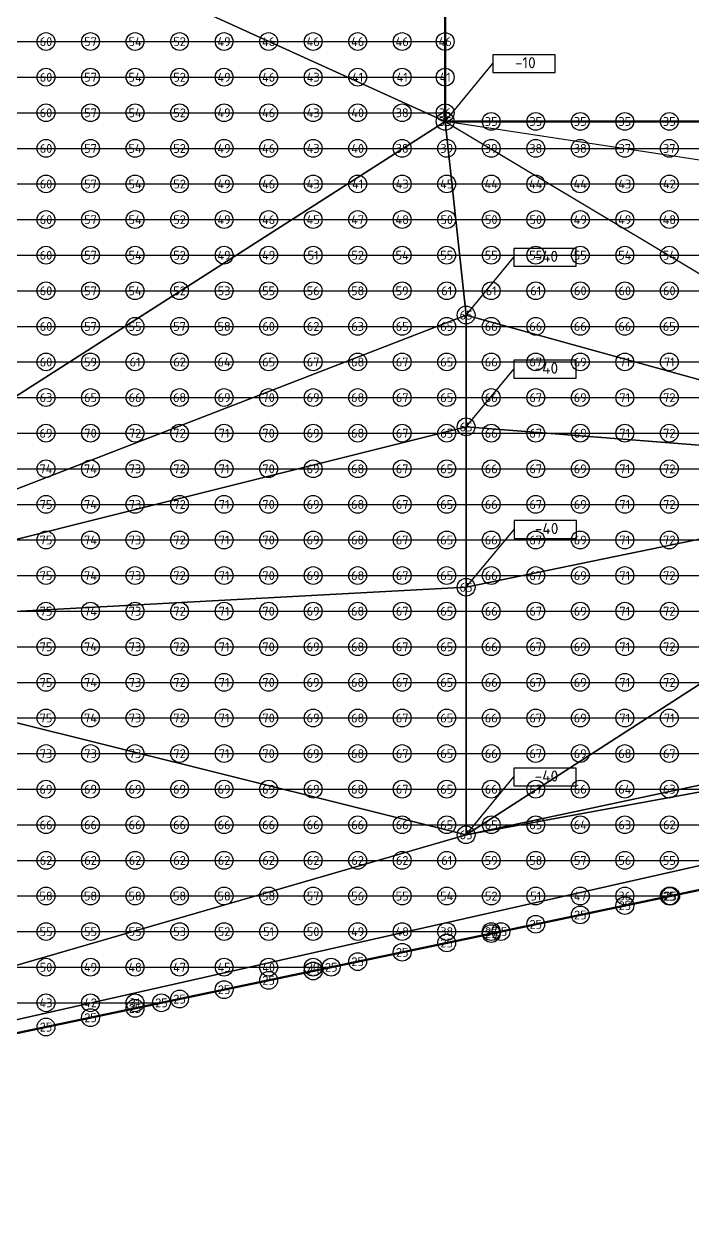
# Model space of a CAD drawing. Header units: millimetres. Extents: x 3543 to 589126, y -146359 to 38454.
# Drawn here: x 492010 to 499518, y 4826 to 18158 of the extents above; entities that cross this region are included whole.
import ezdxf
from ezdxf.enums import TextEntityAlignment as Align

# ---------------------------------------------------------------- set-up
doc = ezdxf.new("R2010")
doc.units = ezdxf.units.MM
doc.layers.add('контур', color=1, linetype='Continuous', lineweight=50)
for name, color, linetype in [('линии_высот', 4, 'Continuous'), ('опоры_текстvb', 7, 'Continuous'), ('опорыvb', 7, 'Continuous'), ('сеткаvb', 8, 'Continuous')]:
    doc.layers.add(name, color=color, linetype=linetype)
doc.styles.add('isocpeur', font='isocpeur.ttf')

# ---------------------------------------------------------------- blocks, each defined once
blk = doc.blocks.new('otmetka_oporvb')
at = {"linetype": 'ByBlock', "lineweight": -2}
blk.add_hatch(color=0, dxfattribs=at).paths.add_polyline_path([(-38, -32, 1), (38, 32, 1)])
at = {"color": 0, "linetype": 'ByBlock', "lineweight": -2}
blk.add_line((0, 0), (2142, 2596), dxfattribs=at)
at = {"color": 0}
blk.add_lwpolyline([(2142, 2196), (4942, 2196), (4942, 2996), (2142, 2996)], close=True, dxfattribs=at)
at = {"color": 0, "linetype": 'ByBlock', "lineweight": -2, "style": 'isocpeur'}
blk.add_attdef('OTM', text='', height=500, dxfattribs=at).set_placement((3600, 2639), align=Align.MIDDLE_CENTER)
blk = doc.blocks.new('*U28')
at = {"linetype": 'ByBlock', "lineweight": -2}
blk.add_hatch(color=0, dxfattribs=at).paths.add_polyline_path([(-38, -32, 1), (38, 32, 1)])
at = {"color": 0, "linetype": 'ByBlock', "lineweight": -2}
blk.add_line((0, 0), (2147, 2596), dxfattribs=at)
at = {"color": 0}
blk.add_lwpolyline([(2147, 2196), (4947, 2196), (4947, 2996), (2147, 2996)], close=True, dxfattribs=at)
at = {"color": 0, "linetype": 'ByBlock', "lineweight": -2, "style": 'isocpeur'}
blk.add_attdef('OTM', text='', height=500, dxfattribs=at).set_placement((3606, 2639), align=Align.MIDDLE_CENTER)
blk = doc.blocks.new('*U29')
at = {"linetype": 'ByBlock', "lineweight": -2}
blk.add_hatch(color=0, dxfattribs=at).paths.add_polyline_path([(-38, -32, 1), (38, 32, 1)])
at = {"color": 0, "linetype": 'ByBlock', "lineweight": -2}
blk.add_line((0, 0), (2158, 2596), dxfattribs=at)
at = {"color": 0}
blk.add_lwpolyline([(2158, 2196), (4958, 2196), (4958, 2996), (2158, 2996)], close=True, dxfattribs=at)
at = {"color": 0, "linetype": 'ByBlock', "lineweight": -2, "style": 'isocpeur'}
blk.add_attdef('OTM', text='', height=500, dxfattribs=at).set_placement((3617, 2639), align=Align.MIDDLE_CENTER)
blk = doc.blocks.new('*U30')
at = {"linetype": 'ByBlock', "lineweight": -2}
blk.add_hatch(color=0, dxfattribs=at).paths.add_polyline_path([(-38, -32, 1), (38, 32, 1)])
at = {"color": 0, "linetype": 'ByBlock', "lineweight": -2}
blk.add_line((0, 0), (2151, 2596), dxfattribs=at)
at = {"color": 0}
blk.add_lwpolyline([(2151, 2196), (4951, 2196), (4951, 2996), (2151, 2996)], close=True, dxfattribs=at)
at = {"color": 0, "linetype": 'ByBlock', "lineweight": -2, "style": 'isocpeur'}
blk.add_attdef('OTM', text='', height=500, dxfattribs=at).set_placement((3609, 2639), align=Align.MIDDLE_CENTER)
blk = doc.blocks.new('opor_symbPRO')
at = {"color": 0, "ltscale": 20}
blk.add_circle((0, 0), 100, dxfattribs=at)
at = {"layer": 'опоры_текстvb', "color": 0, "linetype": 'ByBlock', "lineweight": -2, "style": 'isocpeur'}
blk.add_attdef('COL', text='', height=100, dxfattribs=at).set_placement((0, -1), align=Align.MIDDLE_CENTER)

msp = doc.modelspace()

# ---------------------------------------------------------------- linework, layer by layer
at = {"layer": 'контур'}
msp.add_lwpolyline([(482446.7, 4826.4), (477760.5, 27157.8), (496743.3, 27157.8), (496743.3, 17060.4), (528243.1, 17060.4), (528243.1, 27157.8), (565904.8, 27157.8), (565904.8, 22339.3)], close=True, dxfattribs=at)
at = {"layer": 'линии_высот'}
for points in [[(482446.7, 4826.4), (519200.6, 13124.4), (565904.8, 22339.3)], [(496743.3, 17060.4), (487793.5, 21128.2), (496743.3, 19124.3)], [(487798.9, 11332.4), (487793.5, 21128.2), (496743.3, 17060.4)], [(487798.9, 11332.4), (496743.3, 17060.4), (496978.3, 14884.9)], [(496743.3, 17060.4), (528243.1, 17060.4), (511181.2, 14864.1)], [(511181.2, 14864.1), (496743.3, 17060.4), (503309.6, 13131.2)], [(496978.3, 14884.9), (496743.3, 17060.4), (503309.6, 13131.2)], [(496978.3, 13628.4), (487798.9, 11332.4), (496978.3, 14884.9)], [(496978.3, 13628.4), (496978.3, 14884.9), (503309.6, 13131.2)], [(496978.3, 11826.3), (487798.9, 11332.4), (496978.3, 13628.4)], [(496978.3, 11826.3), (496978.3, 13628.4), (503309.6, 13131.2)], [(482446.7, 4826.4), (496978.3, 9045.7), (519200.6, 13124.4)], [(496978.3, 9045.7), (503309.6, 13131.2), (511170.1, 12066.3)], [(496978.3, 9045.7), (496978.3, 11826.3), (503309.6, 13131.2)], [(496978.3, 9045.7), (511170.1, 12066.3), (519200.6, 13124.4)], [(496978.3, 9045.7), (487798.9, 11332.4), (496978.3, 11826.3)], [(482446.7, 4826.4), (487798.9, 11332.4), (496978.3, 9045.7)]]:
    msp.add_lwpolyline(points, close=True, dxfattribs=at)
at = {"layer": 'сеткаvb'}
for p, q in [((481734.8, 17957.8), (496743.3, 17957.8)), ((481819.6, 17557.8), (496743.3, 17557.8)), ((481904.3, 17157.8), (496743.3, 17157.8)), ((496743.3, 17060.4), (528243.1, 17060.4)), ((481989, 16757.8), (539306.2, 16757.8)), ((482073.8, 16357.8), (537400, 16357.8)), ((482158.5, 15957.8), (535493.8, 15957.8)), ((482243.3, 15557.8), (533587.6, 15557.8)), ((482328, 15157.8), (531681.4, 15157.8)), ((482412.7, 14757.8), (529775.1, 14757.8)), ((482497.5, 14357.8), (527868.9, 14357.8)), ((482582.2, 13957.8), (525962.7, 13957.8)), ((482016.4, 13557.8), (524056.5, 13557.8)), ((480698.3, 13157.8), (522150.3, 13157.8)), ((480782.3, 12757.8), (520244.1, 12757.8)), ((480866.2, 12357.8), (518337.8, 12357.8)), ((480950.2, 11957.8), (516431.6, 11957.8)), ((481034.1, 11557.8), (514525.4, 11557.8)), ((481118, 11157.8), (512619.2, 11157.8)), ((481202, 10757.8), (510713, 10757.8)), ((481285.9, 10357.8), (508806.8, 10357.8)), ((481369.9, 9957.8), (506900.5, 9957.8)), ((481453.8, 9557.8), (504994.3, 9557.8)), ((481537.7, 9157.8), (503088.1, 9157.8)), ((481621.7, 8757.8), (501181.9, 8757.8)), ((481705.6, 8357.8), (499275.7, 8357.8)), ((481789.6, 7957.8), (497369.5, 7957.8)), ((481873.5, 7557.8), (495463.2, 7557.8)), ((481957.4, 7157.8), (493557, 7157.8))]:
    msp.add_line(p, q, dxfattribs=at)

# ---------------------------------------------------------------- block references
at = {"xscale": 0.25, "yscale": 0.25, "zscale": 0.25}
for name, p, values in [('otmetka_oporvb', (496743.3, 17060.4), {'OTM': '-10'}), ('otmetka_oporvb', (496978.3, 14884.9), {'OTM': '-40'}), ('*U28', (496978.3, 13628.4), {'OTM': '-40'}), ('*U29', (496978.3, 11826.3), {'OTM': '-40'}), ('*U30', (496978.3, 9045.7), {'OTM': '-40'})]:
    msp.add_blockref(name, p, dxfattribs=at).add_auto_attribs(values)
at = {"layer": 'опорыvb', "color": 131}
for p, values in [((492260.5, 17957.8), {'COL': '60'}), ((492760.5, 17957.8), {'COL': '57'}), ((493260.5, 17957.8), {'COL': '54'}), ((493760.5, 17957.8), {'COL': '52'}), ((492260.5, 17557.8), {'COL': '60'}), ((492760.5, 17557.8), {'COL': '57'}), ((493260.5, 17557.8), {'COL': '54'}), ((493760.5, 17557.8), {'COL': '52'}), ((492260.5, 17157.8), {'COL': '60'}), ((492760.5, 17157.8), {'COL': '57'}), ((493260.5, 17157.8), {'COL': '54'}), ((493760.5, 17157.8), {'COL': '52'}), ((492260.5, 16757.8), {'COL': '60'}), ((492760.5, 16757.8), {'COL': '57'}), ((493260.5, 16757.8), {'COL': '54'}), ((493760.5, 16757.8), {'COL': '52'}), ((492260.5, 16357.8), {'COL': '60'}), ((492760.5, 16357.8), {'COL': '57'}), ((493260.5, 16357.8), {'COL': '54'}), ((493760.5, 16357.8), {'COL': '52'}), ((492260.5, 15957.8), {'COL': '60'}), ((492760.5, 15957.8), {'COL': '57'}), ((493260.5, 15957.8), {'COL': '54'}), ((493760.5, 15957.8), {'COL': '52'}), ((496760.5, 15957.8), {'COL': '50'}), ((497260.5, 15957.8), {'COL': '50'}), ((497760.5, 15957.8), {'COL': '50'}), ((492260.5, 15557.8), {'COL': '60'}), ((492760.5, 15557.8), {'COL': '57'}), ((493260.5, 15557.8), {'COL': '54'}), ((493760.5, 15557.8), {'COL': '52'}), ((495260.5, 15557.8), {'COL': '51'}), ((495760.5, 15557.8), {'COL': '52'}), ((496260.5, 15557.8), {'COL': '54'}), ((496760.5, 15557.8), {'COL': '55'}), ((497260.5, 15557.8), {'COL': '55'}), ((497760.5, 15557.8), {'COL': '55'}), ((498260.5, 15557.8), {'COL': '55'}), ((498760.5, 15557.8), {'COL': '54'}), ((499260.5, 15557.8), {'COL': '54'}), ((492260.5, 15157.8), {'COL': '60'}), ((492760.5, 15157.8), {'COL': '57'}), ((493260.5, 15157.8), {'COL': '54'}), ((493760.5, 15157.8), {'COL': '52'}), ((494260.5, 15157.8), {'COL': '53'}), ((494760.5, 15157.8), {'COL': '55'}), ((495260.5, 15157.8), {'COL': '56'}), ((495760.5, 15157.8), {'COL': '58'}), ((496260.5, 15157.8), {'COL': '59'}), ((496760.5, 15157.8), {'COL': '61'}), ((497260.5, 15157.8), {'COL': '61'}), ((497760.5, 15157.8), {'COL': '61'}), ((498260.5, 15157.8), {'COL': '60'}), ((498760.5, 15157.8), {'COL': '60'}), ((499260.5, 15157.8), {'COL': '60'}), ((496978.3, 14884.9), {'COL': '65'}), ((492260.5, 14757.8), {'COL': '60'}), ((492760.5, 14757.8), {'COL': '57'}), ((493260.5, 14757.8), {'COL': '55'}), ((493760.5, 14757.8), {'COL': '57'}), ((494260.5, 14757.8), {'COL': '58'}), ((494760.5, 14757.8), {'COL': '60'}), ((495260.5, 14757.8), {'COL': '62'}), ((495760.5, 14757.8), {'COL': '63'}), ((496260.5, 14757.8), {'COL': '65'}), ((496760.5, 14757.8), {'COL': '65'}), ((497260.5, 14757.8), {'COL': '66'}), ((497760.5, 14757.8), {'COL': '66'}), ((498260.5, 14757.8), {'COL': '66'}), ((498760.5, 14757.8), {'COL': '66'}), ((499260.5, 14757.8), {'COL': '65'}), ((492260.5, 14357.8), {'COL': '60'}), ((492760.5, 14357.8), {'COL': '59'}), ((493260.5, 14357.8), {'COL': '61'}), ((493760.5, 14357.8), {'COL': '62'}), ((494260.5, 14357.8), {'COL': '64'}), ((494760.5, 14357.8), {'COL': '65'}), ((495260.5, 14357.8), {'COL': '67'}), ((495760.5, 14357.8), {'COL': '68'}), ((496260.5, 14357.8), {'COL': '67'}), ((496760.5, 14357.8), {'COL': '65'}), ((497260.5, 14357.8), {'COL': '66'}), ((497760.5, 14357.8), {'COL': '67'}), ((498260.5, 14357.8), {'COL': '69'}), ((498760.5, 14357.8), {'COL': '71'}), ((499260.5, 14357.8), {'COL': '71'}), ((492260.5, 13957.8), {'COL': '63'}), ((492760.5, 13957.8), {'COL': '65'}), ((493260.5, 13957.8), {'COL': '66'}), ((493760.5, 13957.8), {'COL': '68'}), ((494260.5, 13957.8), {'COL': '69'}), ((494760.5, 13957.8), {'COL': '70'}), ((495260.5, 13957.8), {'COL': '69'}), ((495760.5, 13957.8), {'COL': '68'}), ((496260.5, 13957.8), {'COL': '67'}), ((496760.5, 13957.8), {'COL': '65'}), ((497260.5, 13957.8), {'COL': '66'}), ((497760.5, 13957.8), {'COL': '67'}), ((498260.5, 13957.8), {'COL': '69'}), ((498760.5, 13957.8), {'COL': '71'}), ((499260.5, 13957.8), {'COL': '72'}), ((492260.5, 13557.8), {'COL': '69'}), ((492760.5, 13557.8), {'COL': '70'}), ((493260.5, 13557.8), {'COL': '72'}), ((493760.5, 13557.8), {'COL': '72'}), ((494260.5, 13557.8), {'COL': '71'}), ((494760.5, 13557.8), {'COL': '70'}), ((495260.5, 13557.8), {'COL': '69'}), ((495760.5, 13557.8), {'COL': '68'}), ((496260.5, 13557.8), {'COL': '67'}), ((496760.5, 13557.8), {'COL': '65'}), ((496978.3, 13628.4), {'COL': '65'}), ((497260.5, 13557.8), {'COL': '66'}), ((497760.5, 13557.8), {'COL': '67'}), ((498260.5, 13557.8), {'COL': '69'}), ((498760.5, 13557.8), {'COL': '71'}), ((499260.5, 13557.8), {'COL': '72'}), ((492260.5, 13157.8), {'COL': '74'}), ((492760.5, 13157.8), {'COL': '74'}), ((493260.5, 13157.8), {'COL': '73'}), ((493760.5, 13157.8), {'COL': '72'}), ((494260.5, 13157.8), {'COL': '71'}), ((494760.5, 13157.8), {'COL': '70'}), ((495260.5, 13157.8), {'COL': '69'}), ((495760.5, 13157.8), {'COL': '68'}), ((496260.5, 13157.8), {'COL': '67'}), ((496760.5, 13157.8), {'COL': '65'}), ((497260.5, 13157.8), {'COL': '66'}), ((497760.5, 13157.8), {'COL': '67'}), ((498260.5, 13157.8), {'COL': '69'}), ((498760.5, 13157.8), {'COL': '71'}), ((499260.5, 13157.8), {'COL': '72'}), ((492260.5, 12757.8), {'COL': '75'}), ((492760.5, 12757.8), {'COL': '74'}), ((493260.5, 12757.8), {'COL': '73'}), ((493760.5, 12757.8), {'COL': '72'}), ((494260.5, 12757.8), {'COL': '71'}), ((494760.5, 12757.8), {'COL': '70'}), ((495260.5, 12757.8), {'COL': '69'}), ((495760.5, 12757.8), {'COL': '68'}), ((496260.5, 12757.8), {'COL': '67'}), ((496760.5, 12757.8), {'COL': '65'}), ((497260.5, 12757.8), {'COL': '66'}), ((497760.5, 12757.8), {'COL': '67'}), ((498260.5, 12757.8), {'COL': '69'}), ((498760.5, 12757.8), {'COL': '71'}), ((499260.5, 12757.8), {'COL': '72'}), ((492260.5, 12357.8), {'COL': '75'}), ((492760.5, 12357.8), {'COL': '74'}), ((493260.5, 12357.8), {'COL': '73'}), ((493760.5, 12357.8), {'COL': '72'}), ((494260.5, 12357.8), {'COL': '71'}), ((494760.5, 12357.8), {'COL': '70'}), ((495260.5, 12357.8), {'COL': '69'}), ((495760.5, 12357.8), {'COL': '68'}), ((496260.5, 12357.8), {'COL': '67'}), ((496760.5, 12357.8), {'COL': '65'}), ((497260.5, 12357.8), {'COL': '66'}), ((497760.5, 12357.8), {'COL': '67'}), ((498260.5, 12357.8), {'COL': '69'}), ((498760.5, 12357.8), {'COL': '71'}), ((499260.5, 12357.8), {'COL': '72'}), ((492260.5, 11957.8), {'COL': '75'}), ((492760.5, 11957.8), {'COL': '74'}), ((493260.5, 11957.8), {'COL': '73'}), ((493760.5, 11957.8), {'COL': '72'}), ((494260.5, 11957.8), {'COL': '71'}), ((494760.5, 11957.8), {'COL': '70'}), ((495260.5, 11957.8), {'COL': '69'}), ((495760.5, 11957.8), {'COL': '68'}), ((496260.5, 11957.8), {'COL': '67'}), ((496760.5, 11957.8), {'COL': '65'}), ((497260.5, 11957.8), {'COL': '66'}), ((497760.5, 11957.8), {'COL': '67'}), ((498260.5, 11957.8), {'COL': '69'}), ((498760.5, 11957.8), {'COL': '71'}), ((499260.5, 11957.8), {'COL': '72'}), ((496978.3, 11826.3), {'COL': '65'}), ((492260.5, 11557.8), {'COL': '75'}), ((492760.5, 11557.8), {'COL': '74'}), ((493260.5, 11557.8), {'COL': '73'}), ((493760.5, 11557.8), {'COL': '72'}), ((494260.5, 11557.8), {'COL': '71'}), ((494760.5, 11557.8), {'COL': '70'}), ((495260.5, 11557.8), {'COL': '69'}), ((495760.5, 11557.8), {'COL': '68'}), ((496260.5, 11557.8), {'COL': '67'}), ((496760.5, 11557.8), {'COL': '65'}), ((497260.5, 11557.8), {'COL': '66'}), ((497760.5, 11557.8), {'COL': '67'}), ((498260.5, 11557.8), {'COL': '69'}), ((498760.5, 11557.8), {'COL': '71'}), ((499260.5, 11557.8), {'COL': '72'}), ((492260.5, 11157.8), {'COL': '75'}), ((492760.5, 11157.8), {'COL': '74'}), ((493260.5, 11157.8), {'COL': '73'}), ((493760.5, 11157.8), {'COL': '72'}), ((494260.5, 11157.8), {'COL': '71'}), ((494760.5, 11157.8), {'COL': '70'}), ((495260.5, 11157.8), {'COL': '69'}), ((495760.5, 11157.8), {'COL': '68'}), ((496260.5, 11157.8), {'COL': '67'}), ((496760.5, 11157.8), {'COL': '65'}), ((497260.5, 11157.8), {'COL': '66'}), ((497760.5, 11157.8), {'COL': '67'}), ((498260.5, 11157.8), {'COL': '69'}), ((498760.5, 11157.8), {'COL': '71'}), ((499260.5, 11157.8), {'COL': '72'}), ((492260.5, 10757.8), {'COL': '75'}), ((492760.5, 10757.8), {'COL': '74'}), ((493260.5, 10757.8), {'COL': '73'}), ((493760.5, 10757.8), {'COL': '72'}), ((494260.5, 10757.8), {'COL': '71'}), ((494760.5, 10757.8), {'COL': '70'}), ((495260.5, 10757.8), {'COL': '69'}), ((495760.5, 10757.8), {'COL': '68'}), ((496260.5, 10757.8), {'COL': '67'}), ((496760.5, 10757.8), {'COL': '65'}), ((497260.5, 10757.8), {'COL': '66'}), ((497760.5, 10757.8), {'COL': '67'}), ((498260.5, 10757.8), {'COL': '69'}), ((498760.5, 10757.8), {'COL': '71'}), ((499260.5, 10757.8), {'COL': '72'}), ((492260.5, 10357.8), {'COL': '75'}), ((492760.5, 10357.8), {'COL': '74'}), ((493260.5, 10357.8), {'COL': '73'}), ((493760.5, 10357.8), {'COL': '72'}), ((494260.5, 10357.8), {'COL': '71'}), ((494760.5, 10357.8), {'COL': '70'}), ((495260.5, 10357.8), {'COL': '69'}), ((495760.5, 10357.8), {'COL': '68'}), ((496260.5, 10357.8), {'COL': '67'}), ((496760.5, 10357.8), {'COL': '65'}), ((497260.5, 10357.8), {'COL': '66'}), ((497760.5, 10357.8), {'COL': '67'}), ((498260.5, 10357.8), {'COL': '69'}), ((498760.5, 10357.8), {'COL': '71'}), ((499260.5, 10357.8), {'COL': '71'}), ((492260.5, 9957.8), {'COL': '73'}), ((492760.5, 9957.8), {'COL': '73'}), ((493260.5, 9957.8), {'COL': '73'}), ((493760.5, 9957.8), {'COL': '72'}), ((494260.5, 9957.8), {'COL': '71'}), ((494760.5, 9957.8), {'COL': '70'}), ((495260.5, 9957.8), {'COL': '69'}), ((495760.5, 9957.8), {'COL': '68'}), ((496260.5, 9957.8), {'COL': '67'}), ((496760.5, 9957.8), {'COL': '65'}), ((497260.5, 9957.8), {'COL': '66'}), ((497760.5, 9957.8), {'COL': '67'}), ((498260.5, 9957.8), {'COL': '69'}), ((498760.5, 9957.8), {'COL': '68'}), ((499260.5, 9957.8), {'COL': '67'}), ((492260.5, 9557.8), {'COL': '69'}), ((492760.5, 9557.8), {'COL': '69'}), ((493260.5, 9557.8), {'COL': '69'}), ((493760.5, 9557.8), {'COL': '69'}), ((494260.5, 9557.8), {'COL': '69'}), ((494760.5, 9557.8), {'COL': '69'}), ((495260.5, 9557.8), {'COL': '69'}), ((495760.5, 9557.8), {'COL': '68'}), ((496260.5, 9557.8), {'COL': '67'}), ((496760.5, 9557.8), {'COL': '65'}), ((497260.5, 9557.8), {'COL': '66'}), ((497760.5, 9557.8), {'COL': '67'}), ((498260.5, 9557.8), {'COL': '66'}), ((498760.5, 9557.8), {'COL': '64'}), ((499260.5, 9557.8), {'COL': '63'}), ((492260.5, 9157.8), {'COL': '66'}), ((492760.5, 9157.8), {'COL': '66'}), ((493260.5, 9157.8), {'COL': '66'}), ((493760.5, 9157.8), {'COL': '66'}), ((494260.5, 9157.8), {'COL': '66'}), ((494760.5, 9157.8), {'COL': '66'}), ((495260.5, 9157.8), {'COL': '66'}), ((495760.5, 9157.8), {'COL': '66'}), ((496260.5, 9157.8), {'COL': '66'}), ((496760.5, 9157.8), {'COL': '65'}), ((497260.5, 9157.8), {'COL': '65'}), ((497760.5, 9157.8), {'COL': '65'}), ((498260.5, 9157.8), {'COL': '64'}), ((498760.5, 9157.8), {'COL': '63'}), ((499260.5, 9157.8), {'COL': '62'}), ((496978.3, 9045.7), {'COL': '65'}), ((492260.5, 8757.8), {'COL': '62'}), ((492760.5, 8757.8), {'COL': '62'}), ((493260.5, 8757.8), {'COL': '62'}), ((493760.5, 8757.8), {'COL': '62'}), ((494260.5, 8757.8), {'COL': '62'}), ((494760.5, 8757.8), {'COL': '62'}), ((495260.5, 8757.8), {'COL': '62'}), ((495760.5, 8757.8), {'COL': '62'}), ((496260.5, 8757.8), {'COL': '62'}), ((496760.5, 8757.8), {'COL': '61'}), ((497260.5, 8757.8), {'COL': '59'}), ((497760.5, 8757.8), {'COL': '58'}), ((498260.5, 8757.8), {'COL': '57'}), ((498760.5, 8757.8), {'COL': '56'}), ((499260.5, 8757.8), {'COL': '55'}), ((492260.5, 8357.8), {'COL': '58'}), ((492760.5, 8357.8), {'COL': '58'}), ((493260.5, 8357.8), {'COL': '58'}), ((493760.5, 8357.8), {'COL': '58'}), ((494260.5, 8357.8), {'COL': '58'}), ((494760.5, 8357.8), {'COL': '58'}), ((495260.5, 8357.8), {'COL': '57'}), ((495760.5, 8357.8), {'COL': '56'}), ((496260.5, 8357.8), {'COL': '55'}), ((496760.5, 8357.8), {'COL': '54'}), ((497260.5, 8357.8), {'COL': '52'}), ((497760.5, 8357.8), {'COL': '51'}), ((492260.5, 7957.8), {'COL': '55'}), ((492760.5, 7957.8), {'COL': '55'}), ((493260.5, 7957.8), {'COL': '55'}), ((493760.5, 7957.8), {'COL': '53'}), ((494260.5, 7957.8), {'COL': '52'}), ((494760.5, 7957.8), {'COL': '51'}), ((495260.5, 7957.8), {'COL': '50'}), ((492260.5, 7557.8), {'COL': '50'})]:
    msp.add_blockref('opor_symbPRO', p, dxfattribs=at).add_auto_attribs(values)
at = {"layer": 'опорыvb', "color": 92}
for p, values in [((494260.5, 17957.8), {'COL': '49'}), ((494760.5, 17957.8), {'COL': '46'}), ((495260.5, 17957.8), {'COL': '46'}), ((495760.5, 17957.8), {'COL': '46'}), ((496260.5, 17957.8), {'COL': '46'}), ((496743.3, 17957.8), {'COL': '46'}), ((494260.5, 17557.8), {'COL': '49'}), ((494760.5, 17557.8), {'COL': '46'}), ((495260.5, 17557.8), {'COL': '43'}), ((495760.5, 17557.8), {'COL': '41'}), ((496260.5, 17557.8), {'COL': '41'}), ((496743.3, 17557.8), {'COL': '41'}), ((494260.5, 17157.8), {'COL': '49'}), ((494760.5, 17157.8), {'COL': '46'}), ((495260.5, 17157.8), {'COL': '43'}), ((495760.5, 17157.8), {'COL': '40'}), ((496260.5, 17157.8), {'COL': '38'}), ((496743.3, 17157.8), {'COL': '36'}), ((496743.3, 17060.4), {'COL': '35'}), ((497260.5, 17060.4), {'COL': '35'}), ((497760.5, 17060.4), {'COL': '35'}), ((498260.5, 17060.4), {'COL': '35'}), ((498760.5, 17060.4), {'COL': '35'}), ((499260.5, 17060.4), {'COL': '35'}), ((494260.5, 16757.8), {'COL': '49'}), ((494760.5, 16757.8), {'COL': '46'}), ((495260.5, 16757.8), {'COL': '43'}), ((495760.5, 16757.8), {'COL': '40'}), ((496260.5, 16757.8), {'COL': '38'}), ((496760.5, 16757.8), {'COL': '39'}), ((497260.5, 16757.8), {'COL': '39'}), ((497760.5, 16757.8), {'COL': '38'}), ((498260.5, 16757.8), {'COL': '38'}), ((498760.5, 16757.8), {'COL': '37'}), ((499260.5, 16757.8), {'COL': '37'}), ((494260.5, 16357.8), {'COL': '49'}), ((494760.5, 16357.8), {'COL': '46'}), ((495260.5, 16357.8), {'COL': '43'}), ((495760.5, 16357.8), {'COL': '41'}), ((496260.5, 16357.8), {'COL': '43'}), ((496760.5, 16357.8), {'COL': '45'}), ((497260.5, 16357.8), {'COL': '44'}), ((497760.5, 16357.8), {'COL': '44'}), ((498260.5, 16357.8), {'COL': '44'}), ((498760.5, 16357.8), {'COL': '43'}), ((499260.5, 16357.8), {'COL': '42'}), ((494260.5, 15957.8), {'COL': '49'}), ((494760.5, 15957.8), {'COL': '46'}), ((495260.5, 15957.8), {'COL': '45'}), ((495760.5, 15957.8), {'COL': '47'}), ((496260.5, 15957.8), {'COL': '48'}), ((498260.5, 15957.8), {'COL': '49'}), ((498760.5, 15957.8), {'COL': '49'}), ((499260.5, 15957.8), {'COL': '48'}), ((494260.5, 15557.8), {'COL': '49'}), ((494760.5, 15557.8), {'COL': '49'}), ((498260.5, 8357.8), {'COL': '47'}), ((498760.5, 8357.8), {'COL': '36'}), ((495760.5, 7957.8), {'COL': '49'}), ((496260.5, 7957.8), {'COL': '48'}), ((496760.5, 7957.8), {'COL': '38'}), ((492760.5, 7557.8), {'COL': '49'}), ((493260.5, 7557.8), {'COL': '48'}), ((493760.5, 7557.8), {'COL': '47'}), ((494260.5, 7557.8), {'COL': '45'}), ((494760.5, 7557.8), {'COL': '40'}), ((492260.5, 7157.8), {'COL': '43'}), ((492760.5, 7157.8), {'COL': '42'})]:
    msp.add_blockref('opor_symbPRO', p, dxfattribs=at).add_auto_attribs(values)
at = {"layer": 'опорыvb', "color": 1}
for p, values in [((499260.5, 8357.8), {'COL': '25'}), ((499260.5, 8354.6), {'COL': '25'}), ((499275.7, 8357.8), {'COL': '25'}), ((498760.5, 8249.7), {'COL': '25'}), ((497760.5, 8039.9), {'COL': '25'}), ((498260.5, 8144.8), {'COL': '25'}), ((497260.5, 7957.8), {'COL': '27'}), ((497260.5, 7935), {'COL': '25'}), ((497369.5, 7957.8), {'COL': '25'}), ((496760.5, 7830.1), {'COL': '25'}), ((496260.5, 7725.1), {'COL': '25'}), ((495260.5, 7557.8), {'COL': '29'}), ((495260.5, 7515.3), {'COL': '25'}), ((495463.2, 7557.8), {'COL': '25'}), ((495760.5, 7620.2), {'COL': '25'}), ((494760.5, 7410.4), {'COL': '25'}), ((494260.5, 7305.5), {'COL': '25'}), ((493260.5, 7157.8), {'COL': '31'}), ((493557, 7157.8), {'COL': '25'}), ((493760.5, 7200.5), {'COL': '25'}), ((492760.5, 6990.7), {'COL': '25'}), ((493260.5, 7095.6), {'COL': '25'}), ((492260.5, 6885.8), {'COL': '25'})]:
    msp.add_blockref('opor_symbPRO', p, dxfattribs=at).add_auto_attribs(values)

doc.saveas('drawing.dxf')
